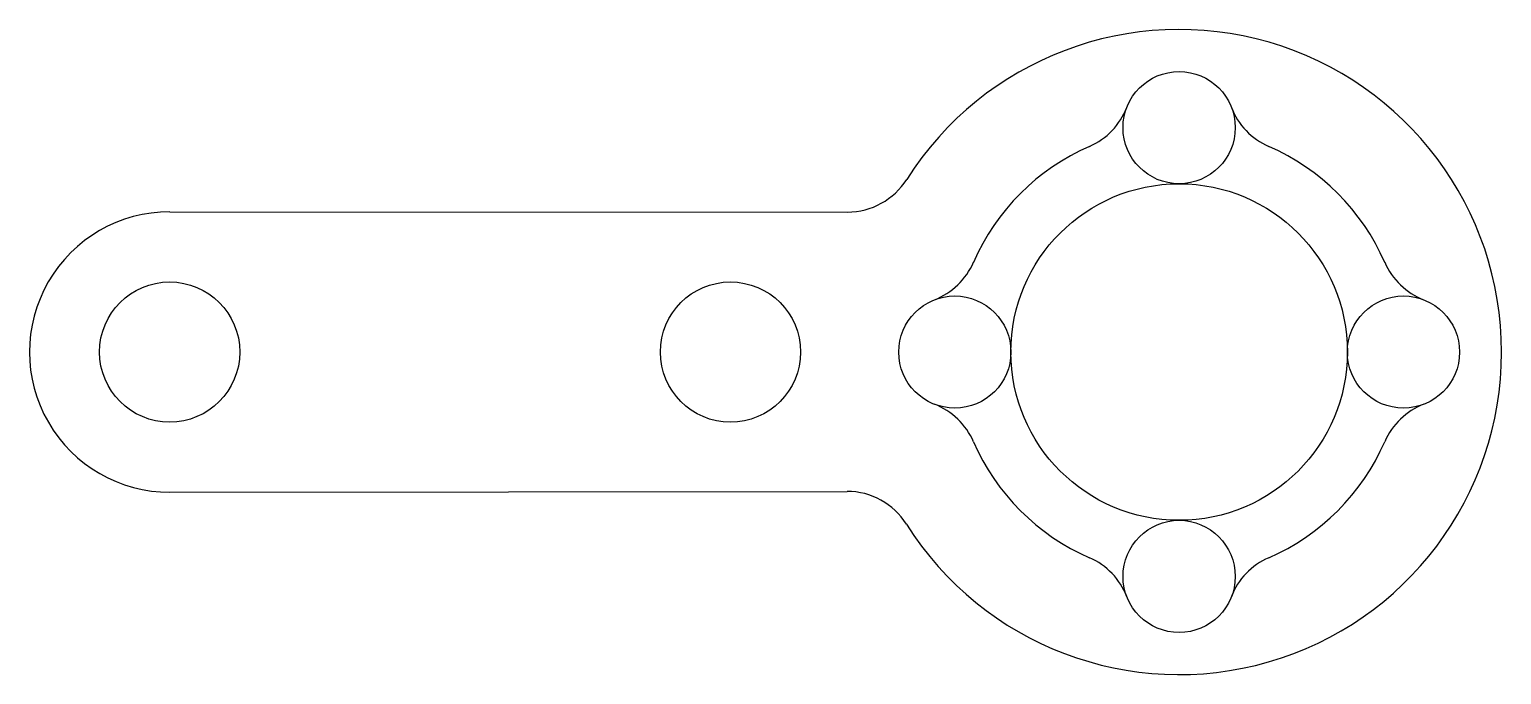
# Model space of a CAD drawing. Header units: inches. Extents: x 27 to 237, y 70 to 162.
import ezdxf

# ---------------------------------------------------------------- set-up
doc = ezdxf.new("R2010")
doc.units = ezdxf.units.IN
doc.header["$MEASUREMENT"] = 0

msp = doc.modelspace()

# ---------------------------------------------------------------- linework, layer by layer
for p, q in [((46.74, 136.1), (143.43, 136.07)), ((46.74, 96.1), (143.37, 96.22))]:
    msp.add_line(p, q)
for centre, radius in [((190.74, 148.1), 8), ((190.74, 116.1), 24), ((46.74, 116.1), 10), ((126.74, 116.1), 10), ((158.74, 116.1), 8), ((222.74, 116.1), 8), ((190.74, 84.1), 8)]:
    msp.add_circle(centre, radius)
for centre, radius, start, end in [((190.74, 116.1), 46, 212.2557, 147.648), ((173.95, 154.6), 10, 293.5565, 338.8316), ((207.52, 154.6), 10, 201.1684, 246.4435), ((190.74, 116.1), 32, 113.5565, 156.4435), ((190.74, 116.1), 32, 23.5565, 66.4435), ((143.43, 146.07), 10, 269.9803, 327.648), ((46.74, 116.1), 20, 89.9605, 270.1339), ((152.24, 132.89), 10, 291.1684, 336.4435), ((229.24, 132.89), 10, 203.5565, 248.8316), ((152.24, 99.32), 10, 23.5565, 68.8316), ((229.24, 99.32), 10, 111.1684, 156.4435), ((190.74, 116.1), 32, 203.5565, 246.4435), ((190.74, 116.1), 32, 293.5565, 336.4435), ((143.38, 86.22), 10, 32.2557, 90.0669), ((173.95, 77.6), 10, 21.1684, 66.4435), ((207.52, 77.6), 10, 113.5565, 158.8316)]:
    msp.add_arc(centre, radius, start, end)

doc.saveas('drawing.dxf')
